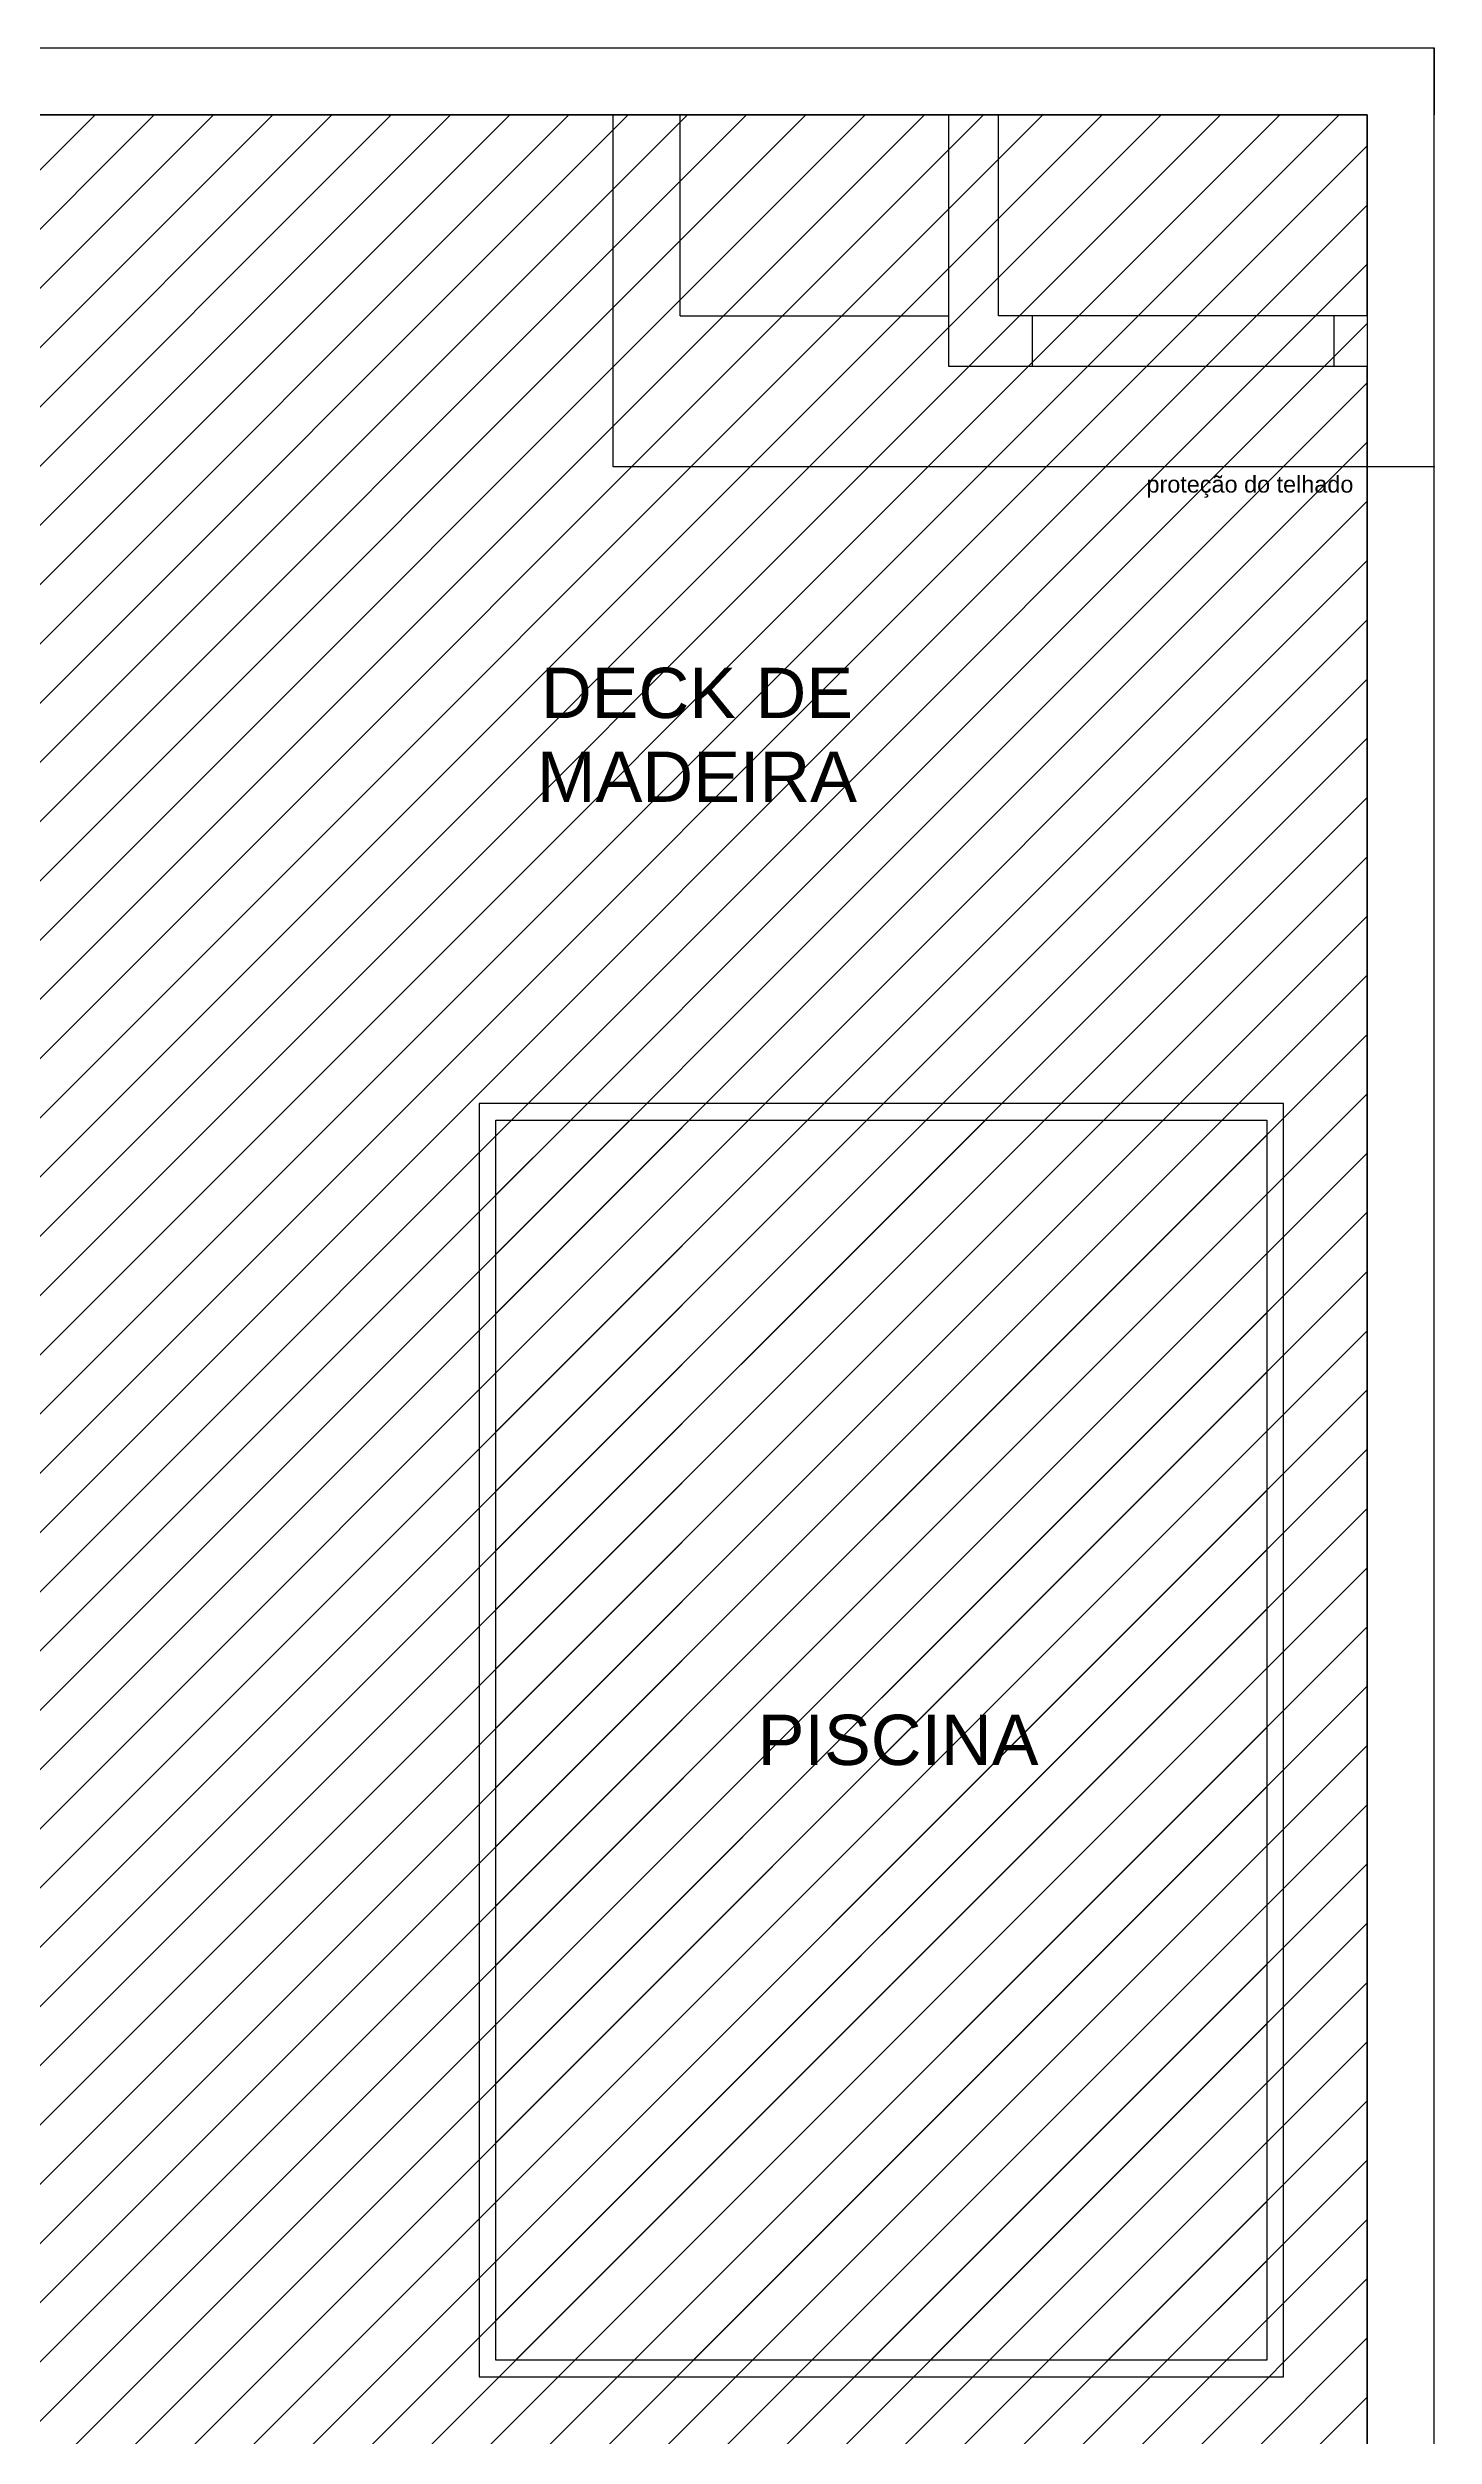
# Model space of a CAD drawing. Header units: metres. Extents: x -6.6 to 15, y 0 to 10.8.
# Drawn here: x 10.86 to 15, y 3.72 to 10.85 of the extents above; entities that cross this region are included whole.
import ezdxf

# ---------------------------------------------------------------- set-up
doc = ezdxf.new("R2010")
doc.units = ezdxf.units.M
doc.linetypes.add('ACAD_ISO02W100', pattern=[15, 12, -3])
for name, color, linetype, lineweight, true_color in [('1 - paredes', 7, 'Continuous', 25, 0x000000), ('3 - pisos e telhados', 4, 'Continuous', 25, 0x00ffff), ('6 - legendas', 7, 'Continuous', 25, 0x000000)]:
    doc.layers.add(name, color=color, linetype=linetype, lineweight=lineweight, true_color=true_color)
doc.styles.add('textstyle13', font='')
doc.styles.add('textstyle16', font='')
doc.styles.add('textstyle17', font='')
doc.styles.get('textstyle13').set_extended_font_data('Arial')
doc.styles.get('textstyle16').set_extended_font_data('Arial')
doc.styles.get('textstyle17').set_extended_font_data('Arial')
pattern_1 = [(45, (0, 0), (-0.08838835, 0.08838835), [])]

msp = doc.modelspace()

# ---------------------------------------------------------------- hatches: boundary and pattern name
at = {"layer": '3 - pisos e telhados', "true_color": 0xdfc591}
h = msp.add_hatch(dxfattribs=at)
h.set_pattern_fill('ACAD_ISO02W100', color=31, scale=0.04, angle=-45, style=0)
h.set_pattern_definition(pattern_1)
h.paths.add_polyline_path([(10.45, 10.65), (14.8, 10.65), (14.8, 3.65), (10.45, 3.65)])
at = {"layer": '3 - pisos e telhados'}
h = msp.add_hatch(dxfattribs=at)
h.set_pattern_fill('DOTS', color=256, scale=0.04, angle=315, style=0)
h.set_pattern_definition(pattern_1)
h.paths.add_polyline_path([(12.2, 3.95), (12.2, 7.65), (14.5, 7.65), (14.5, 3.95)])

# ---------------------------------------------------------------- linework, layer by layer
at = {"layer": '1 - paredes'}
for p, q in [((10.45, 10.85), (15, 10.85)), ((15, 10.85), (15, 10.65)), ((15, 3.65), (15, 10.85)), ((14.8, 10.65), (10.45, 10.65)), ((12.75, 10.05), (12.75, 10.65)), ((13.55, 10.65), (13.55, 9.9)), ((13.7, 10.05), (13.7, 10.65)), ((14.8, 10.05), (14.8, 10.65)), ((12.75, 10.05), (12.75, 10.05)), ((12.75, 10.05), (13.55, 10.05)), ((13.55, 10.05), (13.55, 10.05)), ((14.8, 10.05), (13.7, 10.05)), ((13.8, 10.05), (13.8, 9.9)), ((14.7, 10.05), (14.7, 9.9)), ((13.55, 9.9), (14.8, 9.9)), ((14.8, 3.65), (14.8, 9.9)), ((14.8, 9.9), (14.8, 9.9))]:
    msp.add_line(p, q, dxfattribs=at)
msp.add_point((15, 9.6), dxfattribs=at)
at = {"layer": '3 - pisos e telhados', "color": 43, "true_color": 0xc38c48}
for p, q in [((10.45, 10.65), (14.8, 10.65)), ((14.8, 10.65), (14.8, 3.65))]:
    msp.add_line(p, q, dxfattribs=at)
at = {"layer": '3 - pisos e telhados', "color": 241, "linetype": 'ACAD_ISO02W100', "ltscale": 6, "true_color": 0xd08691}
for p, q in [((12.55, 9.6), (12.55, 10.65)), ((12.55, 9.6), (12.55, 10.65)), ((15, 9.6), (12.55, 9.6)), ((15, 9.6), (12.55, 9.6))]:
    msp.add_line(p, q, dxfattribs=at)
at = {"layer": '3 - pisos e telhados'}
for p, q in [((14.55, 7.7), (12.15, 7.7)), ((12.15, 7.7), (12.15, 3.9)), ((14.55, 3.9), (14.55, 7.7)), ((12.2, 3.95), (12.2, 7.65)), ((12.2, 7.65), (14.5, 7.65)), ((14.5, 7.65), (14.5, 3.95)), ((14.5, 3.95), (12.2, 3.95)), ((12.15, 3.9), (14.55, 3.9))]:
    msp.add_line(p, q, dxfattribs=at)

# ---------------------------------------------------------------- texts
at = {"layer": '6 - legendas', "char_height": 0.01, "attachment_point": 5}
for s, insert, style in [('\\H0.05;proteção do telhado', (14.45, 9.54), 'textstyle13'), ('\\H0.15;DECK DE\\PMADEIRA', (12.8, 8.8), 'textstyle16'), ('\\H0.15;PISCINA', (13.4, 5.8), 'textstyle17')]:
    msp.add_mtext(s, dxfattribs=dict(at, insert=insert, style=style))

doc.saveas('drawing.dxf')
